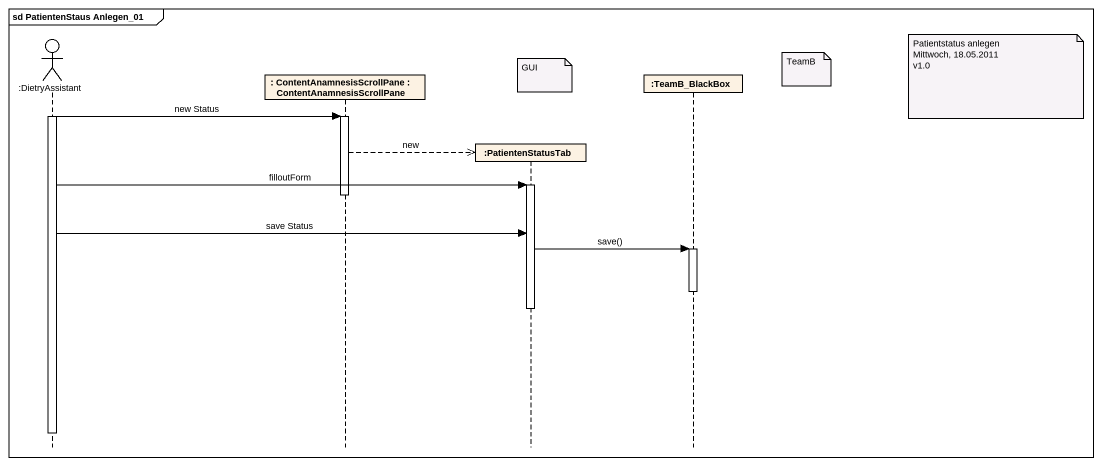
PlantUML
@startuml
mainframe sd PatientenStaus Anlegen_01
hide footbox
actor ":DietryAssistant" as DietryAssistant
participant ": ContentAnamnesisScrollPane : ContentAnamnesisScrollPane" as ContentAnamnesisScrollPane
participant ":PatientenStatusTab" as PatientenStatusTab
participant ":TeamB_BlackBox" as TeamB_BlackBox

note right of TeamB_BlackBox : TeamB
note over PatientenStatusTab : GUI
note right of TeamB_BlackBox
  Patientstatus anlegen
  Mittwoch, 18.05.2011
  v1.0
end note
activate DietryAssistant
DietryAssistant -> ContentAnamnesisScrollPane : new Status
activate ContentAnamnesisScrollPane
ContentAnamnesisScrollPane -->> PatientenStatusTab ** : new
DietryAssistant -> PatientenStatusTab : filloutForm
activate PatientenStatusTab
deactivate ContentAnamnesisScrollPane
DietryAssistant -> PatientenStatusTab : save Status
PatientenStatusTab -> TeamB_BlackBox : save()
activate TeamB_BlackBox
deactivate TeamB_BlackBox
deactivate PatientenStatusTab
deactivate DietryAssistant
@enduml
